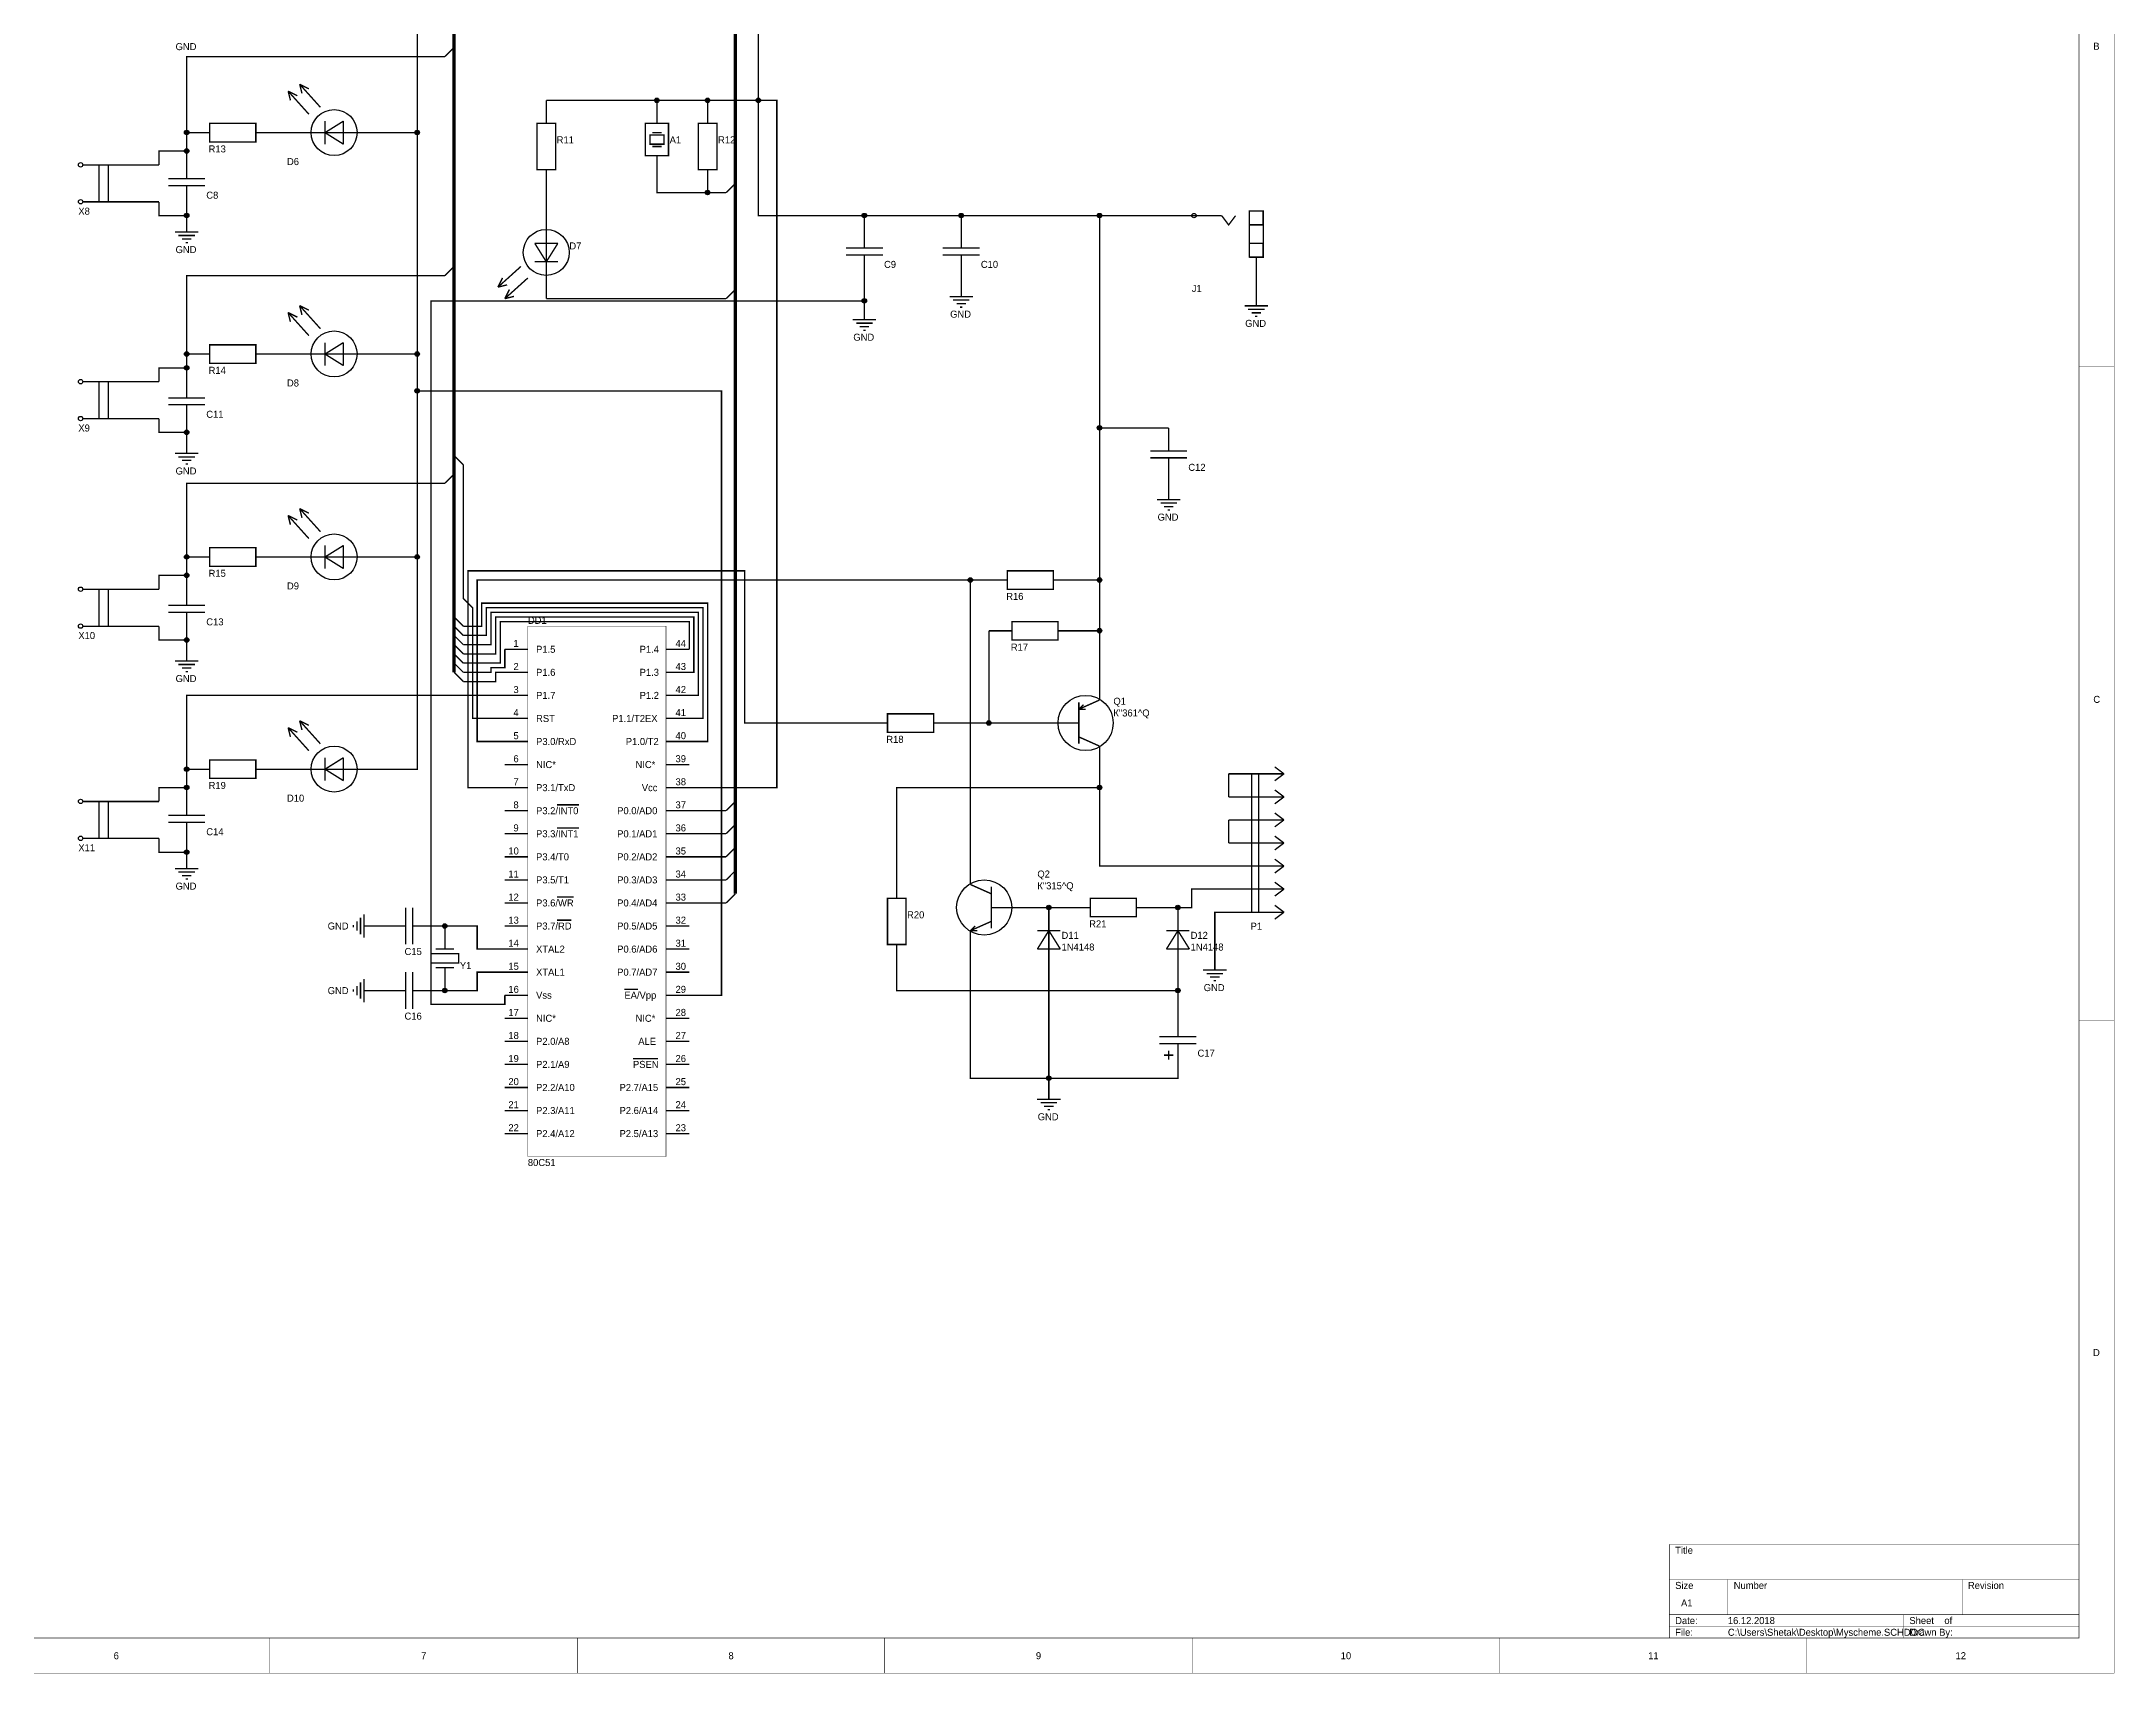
# Model space of a CAD drawing. Header units: millimetres. Extents: x 0 to 1291, y 0 to 606.
# Drawn here: x 350.5 to 800.1, y 0 to 353.8 of the extents above; entities that cross this region are included whole.
import ezdxf

# ---------------------------------------------------------------- set-up
doc = ezdxf.new("R2010")
doc.units = ezdxf.units.MM
doc.layers.add('Sheet', color=255, linetype='Continuous')

msp = doc.modelspace()

# ---------------------------------------------------------------- linework, layer by layer
at = {"layer": 'Sheet'}
for points, const_width in [([(0, 566.42), (800.06, 566.42), (800.06, 0.04), (0, 0.04), (0, 566.42)], 0.0991), ([(7.62, 558.8), (792.44, 558.8), (792.44, 7.66), (7.62, 7.66), (7.62, 558.8)], 0.0991), ([(440, 217), (440, 487), (440, 487)], 0.749), ([(501, 169), (501, 421)], 0.749), ([(506, 389), (506, 341)], 0.3), ([(432, 334), (432, 378.5)], 0.3), ([(438, 350.5), (440, 352.5)], 0.3), ([(382, 329), (382, 350.5), (438, 350.5)], 0.3), ([(408.5, 338), (404, 343)], 0.3), ([(404, 343), (404.5, 341), (404.5, 341)], 0.3), ([(404, 343), (406, 342)], 0.3), ([(411, 339.5), (406.5, 344.5)], 0.3), ([(406.5, 344.5), (407, 342.5), (407, 342.5)], 0.3), ([(406.5, 344.5), (408.5, 343.5)], 0.3), ([(460, 336), (460, 341)], 0.3), ([(506, 341), (460, 341)], 0.3), ([(484, 336), (484, 341)], 0.3), ([(506, 341), (510, 341), (510, 192), (491, 192)], 0.3), ([(495, 336), (495, 341)], 0.3), ([(506, 341), (506, 316), (595.5, 316), (595.5, 316)], 0.3), ([(387, 334), (382, 334)], 0.3), ([(397, 336), (387, 336), (387, 332), (397, 332), (397, 336)], 0.3), ([(397, 334), (402, 334)], 0.3), ([(402, 334), (404, 334)], 0.3), ([(409, 334), (404, 334)], 0.3), ([(412, 334), (409, 334)], 0.3), ([(412, 336.5), (412, 331.5)], 0.3), ([(412, 334), (416, 336.5), (416, 336.5)], 0.3), ([(416, 334), (412, 334)], 0.3), ([(412, 334), (416, 331.5), (416, 331.5)], 0.3), ([(416, 331.5), (416, 336.5)], 0.3), ([(416, 334), (419, 334)], 0.3), ([(419, 334), (424, 334)], 0.3), ([(424, 334), (432, 334)], 0.3), ([(432, 334), (432, 286.5)], 0.3), ([(458, 336), (458, 326), (462, 326), (462, 336), (458, 336)], 0.3), ([(486.5, 329), (481.5, 329), (481.5, 336), (486.5, 336), (486.5, 329)], 0.3), ([(485.5, 333.5), (482.5, 333.5), (482.5, 331.5), (485.5, 331.5), (485.5, 333.5)], 0.3), ([(483, 334), (485, 334)], 0.3), ([(493, 336), (493, 326), (497, 326), (497, 336), (493, 336)], 0.3), ([(376, 327), (376, 330), (382, 330)], 0.3), ([(382, 324), (382, 329)], 0.3), ([(483, 331), (485, 331)], 0.3), ([(484, 329), (484, 324)], 0.3), ([(359.5, 327), (371, 327)], 0.3), ([(363, 327), (363, 319)], 0.3), ([(365, 319), (365, 327)], 0.3), ([(371, 327), (376, 327)], 0.3), ([(386, 324), (378, 324)], 0.3), ([(460, 326), (460, 321)], 0.3), ([(484, 324), (484, 321), (499, 321)], 0.3), ([(495, 326), (495, 321)], 0.3), ([(386, 322.5), (378, 322.5)], 0.3), ([(382, 322.5), (382, 317.5)], 0.3), ([(460, 321), (460, 318)], 0.3), ([(499, 321), (501, 323)], 0.3), ([(359.5, 319), (371, 319)], 0.3), ([(371, 319), (376, 319)], 0.3), ([(376, 319), (376, 316), (382, 316)], 0.3), ([(382, 317.5), (382, 315)], 0.3), ([(382, 315), (382, 312.46)], 0.3), ([(460, 313), (460, 318)], 0.3), ([(529, 316), (529, 314)], 0.3), ([(550, 316), (550, 314)], 0.3), ([(580, 316), (580, 237)], 0.3), ([(600.5, 316), (595.5, 316)], 0.3), ([(606.5, 316), (600.5, 316)], 0.3), ([(606.5, 316), (608, 314), (609.5, 316)], 0.3), ([(612.5, 307), (612.5, 317)], 0.3), ([(612.5, 307), (615.5, 307), (615.5, 317), (612.5, 317)], 0.3), ([(612.5, 317), (615.46, 317), (615.46, 314.04), (612.5, 314.04), (612.5, 317)], 0.3), ([(379.46, 312.46), (384.54, 312.46)], 0.3), ([(380.22, 311.7), (383.78, 311.7)], 0.3), ([(380.98, 310.94), (383.02, 310.94)], 0.3), ([(381.75, 310.17), (382.25, 310.17)], 0.3), ([(460, 310), (460, 313)], 0.3), ([(529, 309), (529, 314)], 0.3), ([(550, 309), (550, 314)], 0.3), ([(612.5, 314), (615.5, 314)], 0.3), ([(462.5, 310), (457.5, 310)], 0.3), ([(460, 306), (457.5, 310), (457.5, 310)], 0.3), ([(457.5, 306), (462.5, 306)], 0.3), ([(460, 310), (460, 306)], 0.3), ([(460, 306), (462.5, 310), (462.5, 310)], 0.3), ([(460, 306), (460, 303)], 0.3), ([(533, 309), (525, 309)], 0.3), ([(533, 307.5), (525, 307.5)], 0.3), ([(529, 307.5), (529, 302.5)], 0.3), ([(554, 309), (546, 309)], 0.3), ([(554, 307.5), (546, 307.5)], 0.3), ([(550, 307.5), (550, 302.5)], 0.3), ([(615.5, 310), (612.5, 310)], 0.3), ([(612.5, 310), (615.46, 310), (615.46, 307.04), (612.5, 307.04), (612.5, 310)], 0.3), ([(614, 307), (614, 302)], 0.3), ([(382, 281.5), (382, 303), (438, 303)], 0.3), ([(438, 303), (440, 305)], 0.3), ([(454.5, 305), (449.5, 300.5)], 0.3), ([(449.5, 300.5), (450.5, 302.5)], 0.3), ([(456, 302.5), (451, 298)], 0.3), ([(460, 303), (460, 298)], 0.3), ([(529, 302.5), (529, 296)], 0.3), ([(550, 302.5), (550, 301)], 0.3), ([(614, 299), (614, 302)], 0.3), ([(529, 297.5), (435, 297.5), (435, 145), (451, 145), (451, 147)], 0.3), ([(449.5, 300.5), (451.5, 301), (451.5, 301)], 0.3), ([(451, 298), (452, 300)], 0.3), ([(451, 298), (453, 298.5), (453, 298.5)], 0.3), ([(460, 298), (499, 298), (499, 298)], 0.3), ([(499, 298), (501, 300)], 0.3), ([(547.46, 298.46), (552.54, 298.46)], 0.3), ([(548.22, 297.7), (551.78, 297.7)], 0.3), ([(548.98, 296.94), (551.02, 296.94)], 0.3), ([(550, 301), (550, 298.46)], 0.3), ([(614, 299), (614, 296.46)], 0.3), ([(408.5, 290), (404, 295)], 0.3), ([(404, 295), (404.5, 293), (404.5, 293)], 0.3), ([(404, 295), (406, 294)], 0.3), ([(411, 291.5), (406.5, 296.5)], 0.3), ([(406.5, 296.5), (407, 294.5), (407, 294.5)], 0.3), ([(406.5, 296.5), (408.5, 295.5)], 0.3), ([(526.46, 293.46), (531.54, 293.46)], 0.3), ([(527.22, 292.7), (530.78, 292.7)], 0.3), ([(529, 296), (529, 293.46)], 0.3), ([(549.75, 296.17), (550.25, 296.17)], 0.3), ([(611.46, 296.46), (616.54, 296.46)], 0.3), ([(612.22, 295.7), (615.78, 295.7)], 0.3), ([(612.98, 294.94), (615.02, 294.94)], 0.3), ([(613.75, 294.17), (614.25, 294.17)], 0.3), ([(397, 288), (387, 288), (387, 284), (397, 284), (397, 288)], 0.3), ([(412, 288.5), (412, 283.5)], 0.3), ([(412, 286), (416, 288.5), (416, 288.5)], 0.3), ([(416, 283.5), (416, 288.5)], 0.3), ([(527.98, 291.94), (530.02, 291.94)], 0.3), ([(528.75, 291.17), (529.25, 291.17)], 0.3), ([(387, 286), (382, 286)], 0.3), ([(397, 286), (402, 286)], 0.3), ([(402, 286), (404, 286)], 0.3), ([(409, 286), (404, 286)], 0.3), ([(412, 286), (409, 286)], 0.3), ([(416, 286), (412, 286)], 0.3), ([(412, 286), (416, 283.5), (416, 283.5)], 0.3), ([(416, 286), (419, 286)], 0.3), ([(419, 286), (424, 286)], 0.3), ([(424, 286), (432, 286)], 0.3), ([(432, 241.5), (432, 241.5), (432, 286.5)], 0.3), ([(359.5, 280), (371, 280)], 0.3), ([(363, 280), (363, 272)], 0.3), ([(365, 272), (365, 280)], 0.3), ([(371, 280), (376, 280)], 0.3), ([(376, 280), (376, 283), (382, 283)], 0.3), ([(382, 276.5), (382, 281.5)], 0.3), ([(792.48, 283.21), (800.1, 283.21)], 0.0991), ([(386, 276.5), (378, 276.5)], 0.3), ([(386, 275), (378, 275)], 0.3), ([(382, 275), (382, 270)], 0.3), ([(432, 278), (498, 278), (498, 147), (491, 147), (491, 147)], 0.3), ([(359.5, 272), (371, 272)], 0.3), ([(371, 272), (376, 272)], 0.3), ([(376, 272), (376, 269), (382, 269)], 0.3), ([(382, 270), (382, 267)], 0.3), ([(580, 270), (595, 270)], 0.3), ([(595, 265), (595, 270)], 0.3), ([(382, 267), (382, 264.46)], 0.3), ([(379.46, 264.46), (384.54, 264.46)], 0.3), ([(380.22, 263.7), (383.78, 263.7)], 0.3), ([(380.98, 262.94), (383.02, 262.94)], 0.3), ([(381.75, 262.17), (382.25, 262.17)], 0.3), ([(442, 262), (440, 264)], 0.3), ([(442, 262), (442, 233), (444, 231), (444, 207), (444, 207), (451, 207)], 0.3), ([(599, 265), (591, 265)], 0.3), ([(599, 263.5), (591, 263.5)], 0.3), ([(595, 263.5), (595, 258.5)], 0.3), ([(382, 236.5), (382, 258), (438, 258)], 0.3), ([(440, 260), (438, 258)], 0.3), ([(595, 258.5), (595, 257)], 0.3), ([(595, 257), (595, 254.46)], 0.3), ([(411, 247.5), (406.5, 252.5)], 0.3), ([(406.5, 252.5), (407, 250.5), (407, 250.5)], 0.3), ([(406.5, 252.5), (408.5, 251.5)], 0.3), ([(592.46, 254.46), (597.54, 254.46)], 0.3), ([(593.22, 253.7), (596.78, 253.7)], 0.3), ([(593.98, 252.94), (596.02, 252.94)], 0.3), ([(594.75, 252.17), (595.25, 252.17)], 0.3), ([(408.5, 246), (404, 251)], 0.3), ([(404, 251), (404.5, 249), (404.5, 249)], 0.3), ([(404, 251), (406, 250)], 0.3), ([(397, 244), (387, 244), (387, 240), (397, 240), (397, 244)], 0.3), ([(412, 244.5), (412, 239.5)], 0.3), ([(412, 242), (416, 244.5), (416, 244.5)], 0.3), ([(416, 239.5), (416, 244.5)], 0.3), ([(387, 242), (382, 242)], 0.3), ([(397, 242), (402, 242)], 0.3), ([(402, 242), (404, 242)], 0.3), ([(409, 242), (404, 242)], 0.3), ([(412, 242), (409, 242)], 0.3), ([(416, 242), (412, 242)], 0.3), ([(412, 242), (416, 239.5), (416, 239.5)], 0.3), ([(416, 242), (419, 242)], 0.3), ([(419, 242), (424, 242)], 0.3), ([(424, 242), (432, 242)], 0.3), ([(424, 196), (432, 196), (432, 241.5)], 0.3), ([(451, 192), (443, 192), (443, 192), (443, 239), (503, 239), (503, 206), (529, 206)], 0.3), ([(560, 235), (570, 235), (570, 239), (560, 239), (560, 235)], 0.3), ([(359.5, 235), (371, 235)], 0.3), ([(363, 235), (363, 227)], 0.3), ([(365, 227), (365, 235)], 0.3), ([(371, 235), (376, 235)], 0.3), ([(376, 235), (376, 238), (382, 238)], 0.3), ([(382, 231.5), (382, 236.5)], 0.3), ([(451, 202), (445, 202), (445, 202), (445, 237), (555, 237)], 0.3), ([(552, 237), (552, 176)], 0.3), ([(560, 237), (555, 237)], 0.3), ([(570, 237), (575, 237)], 0.3), ([(580, 237), (575, 237)], 0.3), ([(580, 237), (580, 216)], 0.3), ([(386, 231.5), (378, 231.5)], 0.3), ([(386, 230), (378, 230)], 0.3), ([(382, 230), (382, 225)], 0.3), ([(491, 202), (495, 202), (495, 232), (446, 232), (446, 227), (442, 227)], 0.3), ([(442, 225), (447, 225), (447, 231), (494, 231), (494, 207), (491, 207)], 0.3), ([(491, 212), (493, 212), (493, 230), (448, 230), (448, 223), (442, 223)], 0.3), ([(359.5, 227), (371, 227)], 0.3), ([(371, 227), (376, 227)], 0.3), ([(376, 227), (376, 224), (382, 224)], 0.3), ([(382, 225), (382, 222)], 0.3), ([(442, 227), (440, 229)], 0.3), ([(442, 225), (440, 227)], 0.3), ([(442, 223), (440, 225)], 0.3), ([(491, 217), (492, 217), (492, 229), (449, 229), (449, 221), (442, 221)], 0.3), ([(491, 222), (491, 228), (450, 228), (450, 219), (442, 219)], 0.3), ([(456, 227), (485.96, 227), (485.96, 112.04), (456, 112.04), (456, 227)], 0.0991), ([(561, 226), (556, 226)], 0.3), ([(556, 226), (556, 206)], 0.3), ([(561, 224), (571, 224), (571, 228), (561, 228), (561, 224)], 0.3), ([(571, 226), (576, 226)], 0.3), ([(580, 226), (576, 226)], 0.3), ([(382, 222), (382, 219.46)], 0.3), ([(442, 221), (440, 223)], 0.3), ([(442, 219), (440, 221)], 0.3), ([(451, 222), (451, 218), (448, 218), (448, 217), (442, 217)], 0.3), ([(456, 222), (451, 222)], 0.3), ([(486, 222), (491, 222)], 0.3), ([(379.46, 219.46), (384.54, 219.46)], 0.3), ([(380.22, 218.7), (383.78, 218.7)], 0.3), ([(380.98, 217.94), (383.02, 217.94)], 0.3), ([(381.75, 217.17), (382.25, 217.17)], 0.3), ([(442, 217), (440, 219)], 0.3), ([(442, 215), (440, 217)], 0.3), ([(451, 217), (451, 217), (449, 217), (449, 215), (442, 215)], 0.3), ([(456, 217), (451, 217)], 0.3), ([(486, 217), (491, 217)], 0.3), ([(580, 211), (580, 216)], 0.3), ([(451, 212), (382, 212), (382, 191)], 0.3), ([(456, 212), (451, 212)], 0.3), ([(486, 212), (491, 212)], 0.3), ([(456, 207), (451, 207)], 0.3), ([(486, 207), (491, 207)], 0.3), ([(534, 204), (544, 204), (544, 208), (534, 208), (534, 204)], 0.3), ([(580, 211), (575.5, 209), (575.5, 209)], 0.3), ([(575.5, 210.5), (575.5, 201.5)], 0.3), ([(575.5, 209), (576.5, 210), (576.5, 210)], 0.3), ([(575.5, 209), (577, 209), (577, 209)], 0.3), ([(408.5, 200), (404, 205)], 0.3), ([(404, 205), (404.5, 203), (404.5, 203)], 0.3), ([(404, 205), (406, 204)], 0.3), ([(411, 201.5), (406.5, 206.5)], 0.3), ([(406.5, 206.5), (407, 204.5), (407, 204.5)], 0.3), ([(406.5, 206.5), (408.5, 205.5)], 0.3), ([(534, 206), (529, 206)], 0.3), ([(544, 206), (549, 206)], 0.3), ([(549, 206), (556, 206)], 0.3), ([(556, 206), (556, 206), (566, 206)], 0.3), ([(571, 206), (566, 206)], 0.3), ([(571, 206), (575.5, 206)], 0.3), ([(580, 201), (575.5, 203), (575.5, 203)], 0.3), ([(397, 198), (387, 198), (387, 194), (397, 194), (397, 198)], 0.3), ([(412, 198.5), (412, 193.5)], 0.3), ([(412, 196), (416, 198.5), (416, 198.5)], 0.3), ([(416, 193.5), (416, 198.5)], 0.3), ([(456, 202), (451, 202)], 0.3), ([(486, 202), (491, 202)], 0.3), ([(580, 201), (580, 196)], 0.3), ([(387, 196), (382, 196)], 0.3), ([(397, 196), (402, 196)], 0.3), ([(402, 196), (404, 196)], 0.3), ([(409, 196), (404, 196)], 0.3), ([(412, 196), (409, 196)], 0.3), ([(416, 196), (412, 196)], 0.3), ([(412, 196), (416, 193.5), (416, 193.5)], 0.3), ([(416, 196), (419, 196)], 0.3), ([(419, 196), (424, 196)], 0.3), ([(456, 197), (451, 197)], 0.3), ([(486, 197), (491, 197)], 0.3), ([(580, 196), (580, 175), (608, 175), (608, 175)], 0.3), ([(608, 195), (608, 190)], 0.3), ([(613, 195), (608, 195)], 0.3), ([(613, 195), (620, 195)], 0.3), ([(613, 195), (613, 165)], 0.3), ([(614.5, 165), (614.5, 195)], 0.3), ([(620, 195), (618, 196.5)], 0.3), ([(620, 195), (618, 193.5)], 0.3), ([(359.5, 189), (371, 189)], 0.3), ([(363, 189), (363, 181)], 0.3), ([(365, 181), (365, 189)], 0.3), ([(371, 189), (376, 189)], 0.3), ([(376, 189), (376, 192), (382, 192)], 0.3), ([(382, 186), (382, 191)], 0.3), ([(456, 192), (451, 192)], 0.3), ([(486, 192), (491, 192)], 0.3), ([(501, 189), (499, 187)], 0.3), ([(536, 173), (536, 192), (580, 192)], 0.3), ([(613, 190), (608, 190)], 0.3), ([(613, 190), (620, 190)], 0.3), ([(620, 190), (618, 191.5)], 0.3), ([(620, 190), (618, 188.5)], 0.3), ([(386, 186), (378, 186)], 0.3), ([(386, 184.5), (378, 184.5)], 0.3), ([(382, 184.5), (382, 179.5)], 0.3), ([(456, 187), (451, 187)], 0.3), ([(463.07, 188.27), (462.35, 188.27)], 0.3), ([(464.68, 188.27), (463.07, 188.27)], 0.3), ([(465.99, 188.27), (464.68, 188.27)], 0.3), ([(467.09, 188.27), (465.99, 188.27)], 0.3), ([(486, 187), (491, 187)], 0.3), ([(491, 187), (499, 187)], 0.3), ([(608, 185), (608, 180)], 0.3), ([(613, 185), (608, 185)], 0.3), ([(613, 185), (620, 185)], 0.3), ([(620, 185), (618, 186.5)], 0.3), ([(620, 185), (618, 183.5)], 0.3), ([(359.5, 181), (371, 181)], 0.3), ([(371, 181), (376, 181)], 0.3), ([(376, 181), (376, 178), (382, 178)], 0.3), ([(456, 182), (451, 182)], 0.3), ([(463.07, 183.27), (462.35, 183.27)], 0.3), ([(464.68, 183.27), (463.07, 183.27)], 0.3), ([(465.99, 183.27), (464.68, 183.27)], 0.3), ([(467.09, 183.27), (465.99, 183.27)], 0.3), ([(486, 182), (491, 182)], 0.3), ([(491, 182), (499, 182)], 0.3), ([(501, 184), (499, 182)], 0.3), ([(613, 180), (608, 180)], 0.3), ([(613, 180), (620, 180)], 0.3), ([(620, 180), (618, 181.5)], 0.3), ([(620, 180), (618, 178.5)], 0.3), ([(382, 179.5), (382, 177)], 0.3), ([(382, 177), (382, 174.46)], 0.3), ([(456, 177), (451, 177)], 0.3), ([(486, 177), (491, 177)], 0.3), ([(491, 177), (499, 177)], 0.3), ([(501, 179), (499, 177)], 0.3), ([(552, 171), (552, 176)], 0.3), ([(620, 175), (618, 176.5)], 0.3), ([(379.46, 174.46), (384.54, 174.46)], 0.3), ([(380.22, 173.7), (383.78, 173.7)], 0.3), ([(380.98, 172.94), (383.02, 172.94)], 0.3), ([(381.75, 172.17), (382.25, 172.17)], 0.3), ([(456, 172), (451, 172)], 0.3), ([(486, 172), (491, 172)], 0.3), ([(491, 172), (499, 172)], 0.3), ([(501, 174), (499, 172)], 0.3), ([(536, 168), (536, 173)], 0.3), ([(552, 171), (556.5, 169), (556.5, 169)], 0.3), ([(613, 175), (608, 175)], 0.3), ([(613, 175), (620, 175)], 0.3), ([(620, 175), (618, 173.5)], 0.3), ([(620, 170), (618, 171.5)], 0.3), ([(456, 167), (451, 167)], 0.3), ([(464.47, 168.27), (462.35, 168.27)], 0.3), ([(465.95, 168.27), (464.47, 168.27)], 0.3), ([(486, 167), (491, 167)], 0.3), ([(491, 167), (499, 167)], 0.3), ([(501, 169), (499, 167)], 0.3), ([(538, 158), (538, 168), (534, 168), (534, 158), (538, 158)], 0.3), ([(556.5, 161.5), (556.5, 170.5)], 0.3), ([(578, 164), (588, 164), (588, 168), (578, 168), (578, 164)], 0.3), ([(593, 166), (600, 166), (600, 170), (608, 170)], 0.3), ([(613, 170), (608, 170)], 0.3), ([(613, 170), (620, 170)], 0.3), ([(620, 170), (618, 168.5)], 0.3), ([(620, 165), (618, 166.5)], 0.3), ([(418.17, 162.25), (418.17, 161.75)], 0.3), ([(418.94, 163.02), (418.94, 160.98)], 0.3), ([(419.7, 163.78), (419.7, 160.22)], 0.3), ([(420.46, 164.54), (420.46, 159.46)], 0.3), ([(423, 162), (420.46, 162)], 0.3), ([(424.5, 162), (423, 162)], 0.3), ([(429.5, 162), (424.5, 162)], 0.3), ([(429.5, 158), (429.5, 166)], 0.3), ([(431, 158), (431, 166)], 0.3), ([(431, 162), (436, 162)], 0.3), ([(451, 157), (445, 157), (445, 162), (436, 162)], 0.3), ([(438, 162), (438, 162)], 0.3), ([(438, 157), (438, 162)], 0.3), ([(456, 162), (451, 162)], 0.3), ([(463.83, 163.27), (462.35, 163.27)], 0.3), ([(465.44, 163.27), (463.83, 163.27)], 0.3), ([(486, 162), (491, 162)], 0.3), ([(552, 161), (556.5, 163), (556.5, 163)], 0.3), ([(552, 161), (553, 162), (553, 162)], 0.3), ([(561, 166), (556.5, 166)], 0.3), ([(561, 166), (566, 166)], 0.3), ([(566, 166), (573, 166)], 0.3), ([(569, 161), (569, 166)], 0.3), ([(578, 166), (573, 166)], 0.3), ([(588, 166), (593, 166)], 0.3), ([(597, 161), (597, 166)], 0.3), ([(608, 165), (605, 165), (605, 155), (605, 155)], 0.3), ([(613, 165), (608, 165)], 0.3), ([(613, 165), (620, 165)], 0.3), ([(620, 165), (618, 163.5)], 0.3), ([(536, 158), (536, 153)], 0.3), ([(552, 161), (552, 156)], 0.3), ([(552, 161), (553.5, 161), (553.5, 161)], 0.3), ([(566.5, 161), (571.5, 161)], 0.3), ([(569, 161), (566.5, 157), (566.5, 157)], 0.3), ([(569, 157), (569, 161)], 0.3), ([(571.5, 157), (569, 161)], 0.3), ([(594.5, 161), (599.5, 161)], 0.3), ([(597, 161), (594.5, 157), (594.5, 157)], 0.3), ([(597, 157), (597, 161)], 0.3), ([(599.5, 157), (597, 161)], 0.3), ([(441, 156), (441, 154), (435, 154), (435, 156), (441, 156)], 0.3), ([(436, 157), (440, 157)], 0.3), ([(436, 153), (440, 153)], 0.3), ([(438, 153), (438, 148)], 0.3), ([(456, 157), (451, 157)], 0.3), ([(486, 157), (491, 157)], 0.3), ([(597, 148), (536, 148), (536, 153)], 0.3), ([(552, 156), (552, 129), (597, 129), (597, 131.5)], 0.3), ([(566.5, 157), (571.5, 157)], 0.3), ([(569, 157), (569, 152)], 0.3), ([(594.5, 157), (599.5, 157)], 0.3), ([(597, 157), (597, 152)], 0.3), ([(605, 155), (605, 152.46)], 0.3), ([(418.17, 148.25), (418.17, 147.75)], 0.3), ([(418.94, 149.02), (418.94, 146.98)], 0.3), ([(419.7, 149.78), (419.7, 146.22)], 0.3), ([(420.46, 150.54), (420.46, 145.46)], 0.3), ([(429.5, 144), (429.5, 152)], 0.3), ([(431, 144), (431, 152)], 0.3), ([(451, 152), (445, 152), (445, 148), (436, 148)], 0.3), ([(456, 152), (451, 152)], 0.3), ([(478.29, 148.27), (476.94, 148.27)], 0.3), ([(479.86, 148.27), (478.29, 148.27)], 0.3), ([(486, 152), (491, 152)], 0.3), ([(569, 152), (569, 129)], 0.3), ([(597, 152), (597, 143)], 0.3), ([(602.46, 152.46), (607.54, 152.46)], 0.3), ([(603.22, 151.7), (606.78, 151.7)], 0.3), ([(603.98, 150.94), (606.02, 150.94)], 0.3), ([(604.75, 150.17), (605.25, 150.17)], 0.3), ([(423, 148), (420.46, 148)], 0.3), ([(424.5, 148), (423, 148)], 0.3), ([(429.5, 148), (424.5, 148)], 0.3), ([(431, 148), (436, 148)], 0.3), ([(456, 147), (451, 147)], 0.3), ([(486, 147), (491, 147)], 0.3), ([(456, 142), (451, 142)], 0.3), ([(486, 142), (491, 142)], 0.3), ([(597, 138), (597, 143)], 0.3), ([(792.48, 141.6), (800.1, 141.6)], 0.0991), ([(456, 137), (451, 137)], 0.3), ([(486, 137), (491, 137)], 0.3), ([(593, 138), (601, 138)], 0.3), ([(593, 136.5), (601, 136.5)], 0.3), ([(595, 135), (595, 133)], 0.3), ([(597, 136.5), (597, 131.5)], 0.3), ([(456, 132), (451, 132)], 0.3), ([(480.03, 133.27), (478.8, 133.27)], 0.3), ([(481.26, 133.27), (480.03, 133.27)], 0.3), ([(482.61, 133.27), (481.26, 133.27)], 0.3), ([(484.22, 133.27), (482.61, 133.27)], 0.3), ([(486, 132), (491, 132)], 0.3), ([(596, 134), (594, 134)], 0.3), ([(456, 127), (451, 127)], 0.3), ([(486, 127), (491, 127)], 0.3), ([(569, 129), (569, 127)], 0.3), ([(569, 127), (569, 124.46)], 0.3), ([(456, 122), (451, 122)], 0.3), ([(486, 122), (491, 122)], 0.3), ([(566.46, 124.46), (571.54, 124.46)], 0.3), ([(567.22, 123.7), (570.78, 123.7)], 0.3), ([(567.98, 122.94), (570.02, 122.94)], 0.3), ([(568.75, 122.17), (569.25, 122.17)], 0.3), ([(456, 117), (451, 117)], 0.3), ([(486, 117), (491, 117)], 0.3), ([(703.58, 27.94), (792.48, 27.94)], 0.0991), ([(703.58, 7.62), (703.58, 27.94)], 0.0991), ([(703.58, 20.32), (792.48, 20.32)], 0.0991), ([(716.28, 12.7), (716.28, 20.32)], 0.0991), ([(767.08, 12.7), (767.08, 20.32)], 0.0991), ([(703.58, 12.7), (792.48, 12.7)], 0.0991), ([(703.58, 10.16), (792.48, 10.16)], 0.0991), ([(754.38, 7.62), (754.38, 12.7)], 0.0991), ([(400.05, 7.62), (400.05, 0)], 0.0991), ([(466.73, 7.62), (466.73, 0)], 0.0991), ([(533.4, 7.62), (533.4, 0)], 0.0991), ([(600.07, 7.62), (600.07, 0)], 0.0991), ([(666.75, 7.62), (666.75, 0)], 0.0991), ([(733.43, 7.62), (733.43, 0)], 0.0991)]:
    msp.add_lwpolyline(points, dxfattribs=dict(at, const_width=const_width))
at = {"layer": 'Sheet', "const_width": 0.508}
for points in [[(483.75, 341, 1), (484.25, 341, 1)], [(494.75, 341, 1), (495.25, 341, 1)], [(505.75, 341, 1), (506.25, 341, 1)], [(381.75, 334, 1), (382.25, 334, 1)], [(431.75, 334, 1), (432.25, 334, 1)], [(381.75, 330, 1), (382.25, 330, 1)], [(494.75, 321, 1), (495.25, 321, 1)], [(381.75, 316, 1), (382.25, 316, 1)], [(528.75, 316, 1), (529.25, 316, 1)], [(549.75, 316, 1), (550.25, 316, 1)], [(579.75, 316, 1), (580.25, 316, 1)], [(528.75, 297.5, 1), (529.25, 297.5, 1)], [(381.75, 286, 1), (382.25, 286, 1)], [(381.75, 283, 1), (382.25, 283, 1)], [(431.75, 286, 1), (432.25, 286, 1)], [(431.75, 278, 1), (432.25, 278, 1)], [(579.75, 270, 1), (580.25, 270, 1)], [(381.75, 269, 1), (382.25, 269, 1)], [(381.75, 242, 1), (382.25, 242, 1)], [(381.75, 238, 1), (382.25, 238, 1)], [(431.75, 242, 1), (432.25, 242, 1)], [(551.75, 237, 1), (552.25, 237, 1)], [(579.75, 237, 1), (580.25, 237, 1)], [(579.75, 226, 1), (580.25, 226, 1)], [(381.75, 224, 1), (382.25, 224, 1)], [(555.75, 206, 1), (556.25, 206, 1)], [(381.75, 196, 1), (382.25, 196, 1)], [(381.75, 192, 1), (382.25, 192, 1)], [(579.75, 192, 1), (580.25, 192, 1)], [(381.75, 178, 1), (382.25, 178, 1)], [(568.75, 166, 1), (569.25, 166, 1)], [(596.75, 166, 1), (597.25, 166, 1)], [(437.75, 162, 1), (438.25, 162, 1)], [(437.75, 148, 1), (438.25, 148, 1)], [(596.75, 148, 1), (597.25, 148, 1)], [(568.75, 129, 1), (569.25, 129, 1)]]:
    msp.add_lwpolyline(points, format="xyb", close=True, dxfattribs=at)
at = {"layer": 'Sheet'}
for centre in [(494.98, 321.02), (494.98, 321.02), (494.98, 321.02), (555.98, 206.02), (555.98, 206.02), (555.98, 206.02), (555.98, 206.02), (555.98, 206.02), (555.98, 206.02), (381.98, 196.02), (381.98, 196.02), (381.98, 196.02), (381.98, 192.02), (381.98, 192.02), (579.98, 192.02), (579.98, 192.02)]:
    msp.add_circle(centre, 0.487, dxfattribs=at)
for centre, major_axis, ratio in [((413.98, 334.02), (0, 4.98), 0.9997), ((483.98, 341.02), (0, 0.487), 0.999979), ((483.98, 341.02), (0, 0.487), 0.999979), ((483.98, 341.02), (0, 0.487), 0.999979), ((494.98, 341.02), (0, 0.487), 0.999979), ((494.98, 341.02), (0, 0.487), 0.999979), ((494.98, 341.02), (0, 0.487), 0.999979), ((505.98, 341.02), (0, 0.487), 0.999979), ((505.98, 341.02), (0, 0.487), 0.999979), ((505.98, 341.02), (0, 0.487), 0.999979), ((505.98, 341.02), (0, 0.487), 0.999979), ((505.98, 341.02), (0, 0.487), 0.999979), ((505.98, 341.02), (0, 0.487), 0.999979), ((505.98, 341.02), (0, 0.487), 0.999979), ((505.98, 341.02), (0, 0.487), 0.999979), ((381.98, 334.02), (0.487, 0), 0.997309), ((381.98, 334.02), (0.487, 0), 0.997309), ((381.98, 334.02), (0.487, 0), 0.997309), ((431.98, 334.02), (0, 0.486), 0.999937), ((431.98, 334.02), (0, 0.486), 0.999937), ((431.98, 334.02), (0, 0.486), 0.999937), ((431.98, 334.02), (0, 0.486), 0.999937), ((431.98, 334.02), (0, 0.486), 0.999937), ((431.98, 334.02), (0, 0.486), 0.999937), ((381.98, 330.02), (0, 0.487), 0.999979), ((381.98, 330.02), (0, 0.487), 0.999979), ((358.98, 327.02), (0, 0.479), 0.999979), ((358.98, 319.02), (0, 0.479), 0.999958), ((381.98, 316.02), (0, 0.487), 0.999979), ((381.98, 316.02), (0, 0.487), 0.999979), ((528.98, 316.02), (0, 0.487), 0.999979), ((528.98, 316.02), (0, 0.487), 0.999979), ((549.98, 316.02), (0, 0.487), 0.999979), ((549.98, 316.02), (0, 0.487), 0.999979), ((579.98, 316.02), (0, 0.487), 0.999979), ((579.98, 316.02), (0, 0.487), 0.999979), ((600.48, 316.02), (0.479, 0), 0.997264), ((459.98, 308.02), (4.98, 0), 0.999769), ((528.98, 297.52), (0, 0.487), 0.999979), ((528.98, 297.52), (0, 0.487), 0.999979), ((413.98, 286.02), (0, 4.98), 0.999967), ((381.98, 286.02), (0, 0.487), 0.999979), ((381.98, 286.02), (0, 0.487), 0.999979), ((381.98, 286.02), (0, 0.487), 0.999979), ((381.98, 283.02), (0, 0.487), 0.999979), ((381.98, 283.02), (0, 0.487), 0.999979), ((431.98, 286.02), (0, 0.487), 0.997225), ((431.98, 286.02), (0, 0.487), 0.997225), ((358.98, 280.02), (0, 0.479), 0.999979), ((431.98, 278.02), (0, 0.486), 0.999937), ((431.98, 278.02), (0, 0.486), 0.999937), ((358.98, 272.02), (0.479, 0), 0.997285), ((579.98, 270.02), (0, 0.487), 0.999979), ((579.98, 270.02), (0, 0.487), 0.999979), ((381.98, 269.02), (0, 0.487), 0.999979), ((381.98, 269.02), (0, 0.487), 0.999979), ((413.98, 242.02), (0, 4.98), 0.999967), ((381.98, 242.02), (0, 0.487), 0.999979), ((381.98, 242.02), (0, 0.487), 0.999979), ((381.98, 242.02), (0, 0.487), 0.999979), ((381.98, 238.02), (0, 0.487), 0.999979), ((381.98, 238.02), (0, 0.487), 0.999979), ((431.98, 242.02), (0, 0.487), 0.997225), ((431.98, 242.02), (0, 0.487), 0.997225), ((358.98, 235.02), (0, 0.479), 0.999958), ((551.98, 237.02), (0, 0.487), 0.999979), ((551.98, 237.02), (0, 0.487), 0.999979), ((579.98, 237.02), (0, 0.487), 0.999979), ((579.98, 237.02), (0, 0.487), 0.999979), ((579.98, 237.02), (0, 0.487), 0.999979), ((579.98, 237.02), (0, 0.487), 0.999979), ((579.98, 237.02), (0, 0.487), 0.999979), ((579.98, 237.02), (0, 0.487), 0.999979), ((358.98, 227.02), (0, 0.479), 0.999958), ((579.98, 226.02), (0, 0.487), 0.999979), ((579.98, 226.02), (0, 0.487), 0.999979), ((381.98, 224.02), (0, 0.487), 0.999958), ((381.98, 224.02), (0, 0.487), 0.999958), ((576.98, 206.02), (0, 5.98), 0.999963), ((413.98, 196.02), (0, 4.98), 0.999702), ((358.98, 189.02), (0, 0.479), 0.999958), ((358.98, 181.02), (0, 0.479), 0.999958), ((381.98, 178.02), (0.487, 0), 0.997288), ((381.98, 178.02), (0.487, 0), 0.997288), ((554.98, 166.02), (5.98, 0), 0.999817), ((568.98, 166.02), (0.487, 0), 0.997329), ((568.98, 166.02), (0.487, 0), 0.997329), ((568.98, 166.02), (0.487, 0), 0.997329), ((596.98, 166.02), (0.487, 0), 0.997288), ((596.98, 166.02), (0.487, 0), 0.997288), ((596.98, 166.02), (0.487, 0), 0.997288), ((437.98, 162.02), (0, 0.487), 0.999958), ((437.98, 162.02), (0, 0.487), 0.999958), ((437.98, 162.02), (0, 0.487), 0.999958), ((437.98, 162.02), (0, 0.487), 0.999958), ((437.98, 162.02), (0, 0.487), 0.999958), ((437.98, 148.02), (0, 0.487), 0.999958), ((437.98, 148.02), (0, 0.487), 0.999958), ((437.98, 148.02), (0, 0.487), 0.999958), ((596.98, 148.02), (0, 0.487), 0.999958), ((596.98, 148.02), (0, 0.487), 0.999958), ((568.98, 129.02), (0, 0.487), 0.999958), ((568.98, 129.02), (0, 0.487), 0.999958), ((568.98, 129.02), (0, 0.487), 0.999958), ((568.98, 129.02), (0, 0.487), 0.999958)]:
    msp.add_ellipse(centre, major_axis=major_axis, ratio=ratio, dxfattribs=at)

# ---------------------------------------------------------------- texts
for s, height, p in [('GND', 1.524, (379.59, 351.89)), ('B', 1.52, (795.55, 351.98)), ('R11', 1.524, (462.25, 331.68)), ('A1', 1.524, (486.75, 331.68)), ('R12', 1.524, (497.25, 331.68)), ('R13', 1.524, (386.75, 329.71)), ('D6', 1.524, (403.75, 326.97)), ('C8', 1.524, (386.25, 319.68)), ('X8', 1.524, (358.5, 316.21)), ('GND', 1.524, (379.59, 307.89)), ('D7', 1.524, (465, 308.68)), ('C9', 1.524, (533.25, 304.68)), ('C10', 1.524, (554.25, 304.68)), ('J1', 1.524, (600, 299.46)), ('GND', 1.524, (547.59, 293.89)), ('GND', 1.524, (611.59, 291.89)), ('GND', 1.524, (526.59, 288.89)), ('R14', 1.524, (386.75, 281.71)), ('D8', 1.524, (403.75, 278.97)), ('X9', 1.524, (358.5, 269.21)), ('C11', 1.524, (386.25, 272.18)), ('GND', 1.524, (379.59, 259.89)), ('C12', 1.524, (599.25, 260.68)), ('GND', 1.524, (592.59, 249.89)), ('R15', 1.524, (386.75, 237.71)), ('D9', 1.524, (403.75, 234.97)), ('R16', 1.524, (559.75, 232.71)), ('X10', 1.524, (358.5, 224.21)), ('C13', 1.524, (386.25, 227.18)), ('DD1', 1.524, (456, 227.51)), ('1', 1.52, (452.87, 222.51)), ('P1.5', 1.524, (457.78, 221.24)), ('P1.4', 1.524, (480.24, 221.24)), ('44', 1.524, (488.03, 222.51)), ('R17', 1.524, (560.75, 221.71)), ('GND', 1.524, (379.59, 214.89)), ('2', 1.52, (452.87, 217.51)), ('P1.6', 1.524, (457.78, 216.24)), ('P1.3', 1.524, (480.24, 216.24)), ('43', 1.524, (488.03, 217.51)), ('3', 1.52, (452.87, 212.51)), ('P1.7', 1.524, (457.78, 211.24)), ('P1.2', 1.524, (480.24, 211.24)), ('42', 1.524, (488.03, 212.51)), ('Q1', 1.524, (583, 209.97)), ('C', 1.52, (795.55, 210.38)), ('4', 1.52, (452.87, 207.51)), ('RST', 1.524, (457.78, 206.24)), ('P1.1/T2EX', 1.524, (474.27, 206.24)), ('41', 1.524, (488.03, 207.51)), ('К"361^Q', 1.524, (583, 207.43)), ('5', 1.52, (452.87, 202.51)), ('P3.0/RxD', 1.524, (457.78, 201.24)), ('P1.0/T2', 1.524, (477.24, 201.24)), ('40', 1.524, (488.03, 202.51)), ('R18', 1.524, (533.75, 201.71)), ('6', 1.52, (452.87, 197.51)), ('39', 1.524, (488.03, 197.51)), ('7', 1.52, (452.87, 192.51)), ('NIC*', 1.524, (457.78, 196.24)), ('NIC*', 1.524, (479.35, 196.24)), ('38', 1.524, (488.03, 192.51)), ('R19', 1.524, (386.75, 191.71)), ('D10', 1.524, (403.75, 188.97)), ('8', 1.52, (452.87, 187.51)), ('P3.1/TxD', 1.524, (457.78, 191.24)), ('Vcc', 1.524, (480.71, 191.24)), ('37', 1.524, (488.03, 187.51)), ('P3.2/INT0', 1.524, (457.78, 186.24)), ('P0.0/AD0', 1.524, (475.37, 186.24)), ('C14', 1.524, (386.25, 181.68)), ('9', 1.52, (452.87, 182.51)), ('P3.3/INT1', 1.524, (457.78, 181.24)), ('P0.1/AD1', 1.524, (475.37, 181.24)), ('36', 1.524, (488.03, 182.51)), ('X11', 1.524, (358.5, 178.21)), ('10', 1.524, (451.77, 177.51)), ('P3.4/T0', 1.524, (457.78, 176.24)), ('P0.2/AD2', 1.524, (475.37, 176.24)), ('35', 1.524, (488.03, 177.51)), ('GND', 1.524, (379.59, 169.89)), ('11', 1.524, (451.77, 172.51)), ('P3.5/T1', 1.524, (457.78, 171.24)), ('P0.3/AD3', 1.524, (475.37, 171.24)), ('34', 1.524, (488.03, 172.51)), ('Q2', 1.524, (566.51, 172.51)), ('К"315^Q', 1.524, (566.51, 169.97)), ('12', 1.524, (451.77, 167.51)), ('P3.6/WR', 1.524, (457.78, 166.24)), ('P0.4/AD4', 1.524, (475.37, 166.24)), ('33', 1.524, (488.03, 167.51)), ('GND', 1.524, (412.58, 161.24)), ('13', 1.524, (451.77, 162.51)), ('P3.7/RD', 1.524, (457.78, 161.24)), ('P0.5/AD5', 1.524, (475.37, 161.24)), ('32', 1.524, (488.03, 162.51)), ('R20', 1.524, (538.25, 163.68)), ('R21', 1.524, (577.75, 161.71)), ('P1', 1.524, (612.75, 161.21)), ('14', 1.524, (451.77, 157.51)), ('XTAL2', 1.524, (457.78, 156.24)), ('P0.6/AD6', 1.524, (475.37, 156.24)), ('31', 1.524, (488.03, 157.51)), ('1N4148', 1.524, (571.75, 156.68)), ('D11', 1.524, (571.75, 159.22)), ('1N4148', 1.524, (599.75, 156.68)), ('D12', 1.524, (599.75, 159.22)), ('C15', 1.524, (429.25, 155.71)), ('Y1', 1.524, (441.25, 152.68)), ('15', 1.524, (451.77, 152.51)), ('30', 1.524, (488.03, 152.51)), ('GND', 1.524, (412.58, 147.24)), ('16', 1.524, (451.77, 147.51)), ('XTAL1', 1.524, (457.78, 151.24)), ('P0.7/AD7', 1.524, (475.37, 151.24)), ('29', 1.524, (488.03, 147.51)), ('GND', 1.524, (602.59, 147.89)), ('17', 1.524, (451.77, 142.51)), ('Vss', 1.524, (457.78, 146.24)), ('EA/Vpp', 1.524, (476.94, 146.24)), ('28', 1.524, (488.03, 142.51)), ('C16', 1.524, (429.25, 141.71)), ('NIC*', 1.524, (457.78, 141.24)), ('NIC*', 1.524, (479.35, 141.24)), ('18', 1.524, (451.77, 137.51)), ('P2.0/A8', 1.524, (457.78, 136.24)), ('ALE', 1.524, (479.95, 136.24)), ('27', 1.524, (488.03, 137.51)), ('C17', 1.524, (601.25, 133.68)), ('19', 1.524, (451.77, 132.51)), ('P2.1/A9', 1.524, (457.78, 131.24)), ('PSEN', 1.524, (478.8, 131.24)), ('26', 1.524, (488.03, 132.51)), ('20', 1.524, (451.77, 127.51)), ('P2.2/A10', 1.524, (457.78, 126.24)), ('P2.7/A15', 1.524, (475.88, 126.24)), ('25', 1.524, (488.03, 127.51)), ('21', 1.524, (451.77, 122.51)), ('P2.3/A11', 1.524, (457.78, 121.24)), ('P2.6/A14', 1.524, (475.88, 121.24)), ('24', 1.524, (488.03, 122.51)), ('GND', 1.524, (566.59, 119.89)), ('22', 1.524, (451.77, 117.51)), ('P2.4/A12', 1.524, (457.78, 116.24)), ('P2.5/A13', 1.524, (475.88, 116.24)), ('23', 1.524, (488.03, 117.51)), ('80C51', 1.524, (456, 109.97)), ('D', 1.52, (795.49, 68.77)), ('Title', 1.524, (704.85, 25.91)), ('Size', 1.524, (704.85, 18.29)), ('Number', 1.524, (717.55, 18.29)), ('Revision', 1.524, (768.35, 18.29)), ('A1', 1.524, (706.12, 14.48)), ('Date:', 1.524, (704.85, 10.67)), ('File:', 1.524, (704.85, 8.13)), ('C:\\Users\\Shetak\\Desktop\\Myscheme.SCHDOC', 1.524, (716.28, 8.13)), ('16.12.2018', 1.524, (716.28, 10.67)), ('Sheet    of', 1.524, (755.65, 10.67)), ('Drawn By:', 1.524, (755.65, 8.13)), ('6', 1.52, (366.16, 3.05)), ('7', 1.52, (432.84, 3.05)), ('8', 1.52, (499.51, 3.05)), ('9', 1.52, (566.19, 3.05)), ('10', 1.524, (632.31, 3.05)), ('11', 1.524, (698.99, 3.05)), ('12', 1.524, (765.66, 3.05))]:
    msp.add_text(s, height=height, dxfattribs=at).set_placement(p)

doc.saveas('drawing.dxf')
